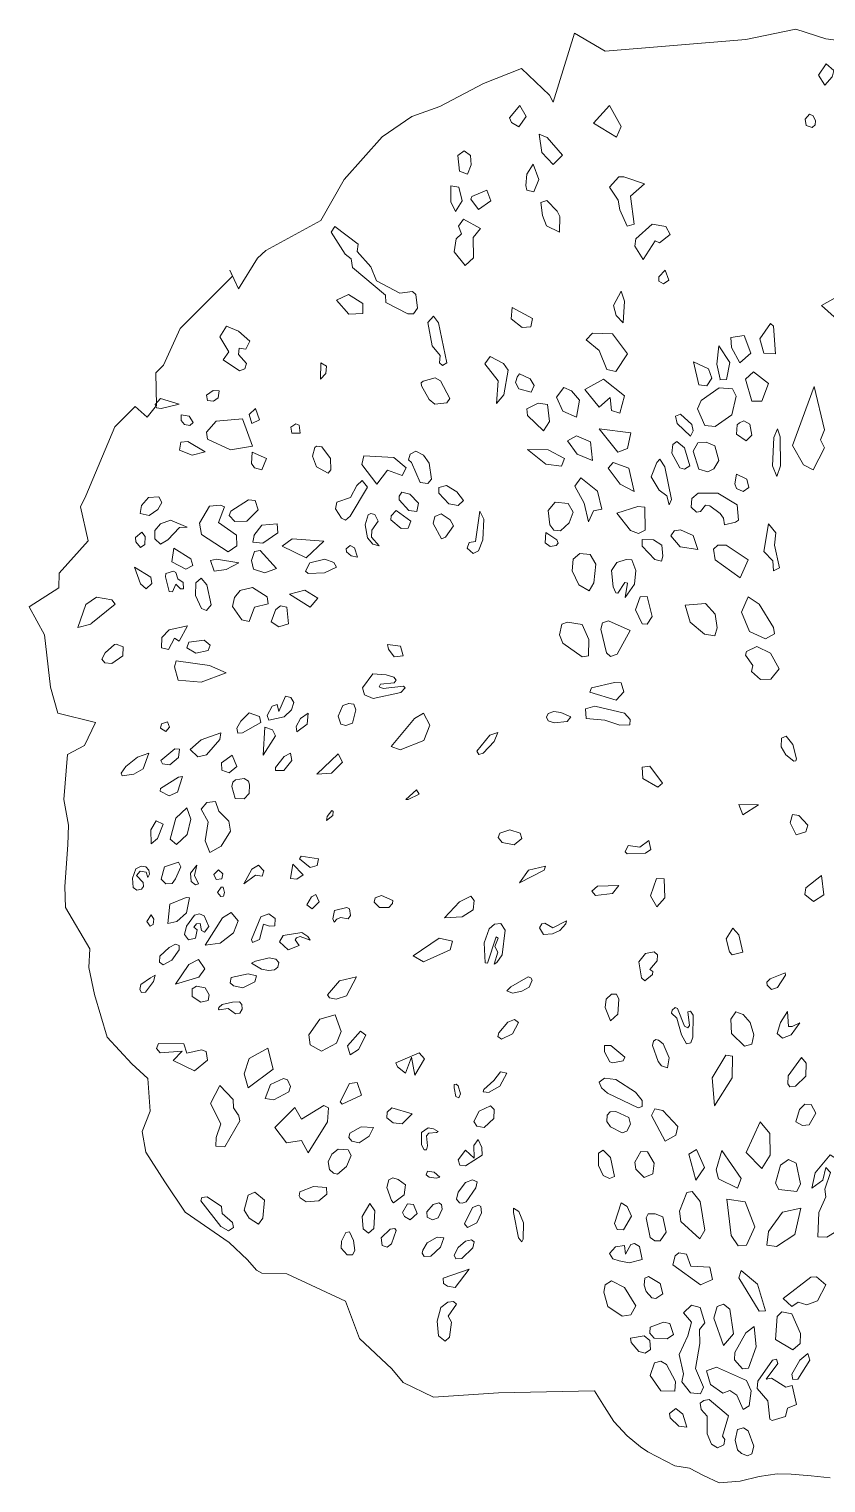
# Model space of a CAD drawing. Header units: millimetres. Extents: x -63086 to 144078, y -129912 to 13382.
# Drawn here: x 54653 to 55206, y -60663 to -59653 of the extents above; entities that cross this region are included whole.
import ezdxf

# ---------------------------------------------------------------- set-up
doc = ezdxf.new("R2010")
doc.units = ezdxf.units.MM
doc.layers.get('0').update_dxf_attribs({"lineweight": 0})
doc.layers.add('観葉植物', color=92, linetype='Continuous', lineweight=9)

# ---------------------------------------------------------------- blocks, each defined once
blk = doc.blocks.new('樹木平面（CAD素材.com）3d256fe8')
at = {"color": 0, "linetype": 'ByBlock', "lineweight": -2}
for points in [[(33.6, -491.8), (20.4, -490.4), (6.6, -489.2), (-3.1, -489.1), (-15.7, -490.8), (-28.9, -494.2), (-43.6, -495.4), (-54.3, -490.3), (-64.1, -485.1), (-74.4, -483.4), (-93, -473.8), (-98.2, -470.4), (-107.5, -462.6), (-116.7, -452.8), (-123.1, -442.6), (-130.2, -431.3), (-196.8, -432.8), (-242, -435.9), (-263.1, -425.6), (-271, -416.2), (-293.4, -395), (-303.2, -369.2), (-343.8, -350.1), (-361.2, -349.7), (-365, -347.5), (-371.1, -340.4), (-383.8, -328.3), (-414.4, -307.2), (-428.7, -286.2), (-441.8, -265.6), (-444.3, -251.3), (-438.8, -237.2), (-440.5, -214.4), (-451.5, -204.3), (-468.6, -185.7), (-477.4, -156), (-481.3, -137.2), (-480.7, -124.3), (-497.5, -95.7), (-498.1, -81.1), (-495.9, -52.2), (-495.6, -38.5), (-498.8, -20.7), (-496.1, 10.7), (-484.3, 16.9), (-476.7, 33), (-502.9, 39.4), (-508.1, 57.5), (-512.1, 93.9), (-522.9, 113.3), (-502.2, 126.5), (-501.9, 136.6), (-481.9, 159.2), (-487.2, 182.8), (-483.4, 190.4), (-463.4, 238.3), (-449.1, 252.4), (-440.8, 245.1), (-434.3, 253.2), (-434.8, 275.7), (-429.6, 281.2), (-417.9, 306.6), (-381.7, 343), (-383.4, 347.2), (-377.5, 334.2), (-364.2, 355.4), (-358.5, 360.7), (-320.3, 381.7), (-304.1, 410), (-277.7, 439.7), (-256.9, 453.9), (-237.6, 460.8), (-207.2, 476.7), (-180.8, 487.2), (-161.3, 468.7), (-158.8, 463.9), (-144, 511.7), (-122.6, 499.3), (-24.9, 507.3), (9.7, 514.6), (30.5, 507.8), (53.8, 504.8)], [(35.1, 481.4), (29.9, 475.6), (25.4, 482.5), (30.9, 490.5), (36.2, 485.9), (35, 481.3)], [(61.2, 382.1), (69.8, 374.6), (70.3, 370.8), (63.5, 360.6), (65.9, 343.9), (56.6, 336.2), (57.8, 320.2), (56.3, 314.7), (52.9, 313.1), (45.3, 318.1), (36.3, 314.6), (27.6, 322.6), (37.1, 327.8), (48.5, 330.5), (53.1, 351.2), (60.1, 364.4), (59.7, 375.8), (48.9, 376.5), (56.4, 390.4), (59.2, 390.1), (61.3, 382.2)], [(-43.1, 271), (-38.4, 271.1), (-36, 283), (-43.7, 294.6), (-45.1, 281.9), (-42.9, 271.4)], [(-183.6, 273.4), (-185, 269), (-182.7, 264.7), (-174.1, 262.4), (-172, 267.1), (-174.8, 271.7), (-182.3, 275), (-183.6, 273.3)], [(-391.3, 171.9), (-378.9, 163.1), (-378.5, 155.7), (-384.5, 151.4), (-403.2, 163.6), (-404.5, 171.3), (-397.5, 183.2), (-389.9, 183.9), (-387.2, 182.6), (-391.3, 171.9)], [(-435.5, 166.4), (-435.5, 160.5), (-431.5, 156.8), (-426.4, 159.7), (-418.3, 168.4), (-413.1, 168.7), (-424.7, 173.5), (-431.5, 171), (-435.5, 166.2)], [(-366.7, 162.8), (-361.2, 170), (-350.5, 171), (-350.2, 164.7), (-360.4, 157.4), (-367.4, 158.2), (-366.6, 162.9)], [(-164, 164.9), (-156.2, 159.9), (-155.4, 157.4), (-156.7, 155.8), (-161, 155.2), (-164.3, 157.8), (-164, 164.8)], [(-74.5, 166.2), (-77.1, 162.6), (-70.7, 155), (-58.3, 153), (-61.5, 162.8), (-70.3, 166.8), (-74.6, 166.1)], [(-107.1, 129.7), (-108.8, 119.8), (-102.3, 128.9), (-101.3, 138.5), (-104.1, 146), (-108.1, 146.2), (-114.7, 144.1), (-118.2, 138.6), (-117.2, 127.1), (-115.4, 123), (-113.9, 122.8), (-109.1, 130.1), (-107, 129.8)], [(-376.5, 124.7), (-367.6, 126.7), (-357.4, 120.2), (-356.7, 115.4), (-366.2, 113), (-370, 103.1), (-375.2, 104.3), (-381.6, 113.4), (-380.1, 119.7), (-376.2, 124.7)], [(-479.9, 101.4), (-463, 115.1), (-465.4, 118.1), (-476.1, 120), (-483.5, 114.9), (-489, 99), (-479.9, 101.3)], [(-351.5, 111.7), (-354.8, 102.8), (-349.3, 99.3), (-342.7, 101.4), (-343.9, 113), (-348.3, 114), (-351.5, 111.4)], [(-125.7, 97.8), (-121.7, 81.3), (-118.9, 78.8), (-114.3, 80.4), (-105.4, 96.8), (-120.3, 103.5), (-124.5, 102.2), (-125.7, 97.8)], [(-300.9, 46.2), (-297.3, 45.6), (-296, 41.6), (-298.3, 32.4), (-302.8, 30.7), (-306.3, 31.7), (-308.1, 37.4), (-304.9, 44.6), (-300.8, 46.2)], [(-195.1, -106.7), (-192.2, -111.3), (-194.3, -128.6), (-197.9, -133.8), (-199.8, -134.9), (-197.3, -126.7), (-199.3, -122.7), (-197.1, -116.9), (-198.5, -116.1), (-204.4, -134.4), (-206.1, -134), (-206.8, -120.2), (-203.2, -110.4), (-199.6, -107.2), (-195.1, -106.8)], [(-188.3, -150.8), (-176.1, -143.8), (-174.4, -144.5), (-173.5, -146.1), (-175.5, -151), (-180.6, -153.7), (-187, -155.2), (-190.9, -153.5), (-188.3, -150.8)], [(-46.8, -233.3), (-34.4, -214), (-34.2, -199), (-38.8, -198.3), (-48.4, -214), (-46.8, -233.2)], [(4.2, -218.1), (5.6, -220.1), (9.5, -219.8), (16.8, -212.9), (17, -203.7), (13.7, -199.8), (4.5, -212.6), (4.2, -218.2)], [(-203.2, -223.9), (-195.9, -219.8), (-191.1, -210.8), (-195.4, -209.8), (-200, -215.9), (-206.9, -222.1), (-207.5, -223.6), (-203.2, -224.1)], [(-377.5, -239.5), (-376.4, -243.9), (-386.8, -262), (-393.2, -261.4), (-393, -255.5), (-389.6, -246), (-396.9, -231.9), (-390.5, -219.2), (-381.1, -229), (-381, -234.8), (-377.6, -239.6)], [(-119.8, -283.8), (-116.1, -282.4), (-119.1, -269.4), (-124.2, -264.2), (-127.4, -266.2), (-127.4, -274.8), (-124.2, -281.9), (-119.7, -283.9)], [(4.7, -270.7), (-1, -274.7), (-4.3, -287.1), (-2, -291.6), (10.5, -292.9), (13, -287.6), (9.9, -273.3), (4.7, -270.7)], [(-262.2, -310.2), (-258.2, -312.7), (-253.4, -308.3), (-255.9, -302), (-260.1, -301.5), (-263.4, -307.4), (-262.1, -310.2)], [(-217.2, -346.9), (-235.3, -353.2), (-235.1, -356.8), (-232.2, -358.8), (-227, -359.6), (-217.1, -346.9)], [(-91.8, -391.1), (-88.7, -394.7), (-79.7, -395.3), (-75.2, -392.2), (-77.8, -384.6), (-82.2, -383.6), (-91.5, -387.1), (-91.7, -391.2)], [(-44.6, -471), (-40.2, -468.9), (-39.5, -465.2), (-41.3, -463), (-37, -448.8), (-50.5, -437.4), (-54.2, -438), (-56.7, -440), (-56.1, -444.4), (-51.9, -449.1), (-51.9, -461.2), (-48.9, -468.4), (-44.6, -471)]]:
    blk.add_lwpolyline(points, dxfattribs=at)
for points in [[(-182.7, 446.8), (-177.6, 453.8), (-182, 461.5), (-189.2, 453), (-187.8, 449.6)], [(-119.6, 461.6), (-111.6, 447), (-114.8, 439.6), (-130.7, 449.3)], [(23.5, 450.8), (23.1, 448), (21, 446.2), (16.9, 447.6), (16.2, 452.1), (19.3, 455.6), (21.7, 454.4)], [(-166.8, 428.8), (-158.9, 420.6), (-152.4, 427), (-163, 439.2), (-168.5, 441.5)], [(-220.7, 430.1), (-216.2, 426.8), (-215.7, 420.3), (-218.3, 413.8), (-223.9, 415.9), (-225, 426.7)], [(-172.2, 401.6), (-168.8, 410.1), (-172.7, 420.8), (-177.2, 413.8), (-177.8, 405.9), (-177.2, 402.7)], [(-229.9, 394.7), (-226.6, 387.8), (-222.1, 395.3), (-224.3, 404.8), (-229.9, 405.6)], [(-95.4, 407), (-105.2, 398.6), (-102.6, 379.1), (-107.5, 377.8), (-112.6, 389), (-113.7, 395.8), (-119.8, 404.8), (-113.2, 412), (-109.7, 412)], [(-204.8, 402.7), (-202.2, 395.3), (-210.6, 389.3), (-216, 396.4), (-215.3, 398.2)], [(-163.3, 395.6), (-156.1, 388.1), (-154.2, 384.3), (-154.4, 373.5), (-163.5, 378), (-166.3, 385.1), (-167.4, 394.2)], [(-253.1, 320.7), (-254.3, 330.2), (-256.5, 332.2), (-265.3, 331.2), (-281.5, 339.8), (-285.6, 349.4), (-295, 360.2), (-294.3, 365.3), (-310.4, 377.5), (-313.1, 373.6), (-303.4, 358.3), (-299.2, 355.1), (-298.2, 349), (-275.2, 329.7), (-275, 324.7), (-259.9, 316.8), (-255.8, 316.9)], [(-209.3, 376.1), (-214.3, 369.9), (-214.1, 355.6), (-219.9, 350.3), (-227.5, 359.8), (-226.1, 368.9), (-222.5, 372.4), (-224.7, 377.7), (-221.1, 382.5)], [(-90, 379.1), (-80.5, 377.4), (-77.6, 371.9), (-84.9, 366), (-88, 367.6), (-96.2, 354.5), (-102.1, 363.8), (-101.5, 369)], [(-85.5, 342.4), (-85.4, 339.5), (-82.1, 337.7), (-78.5, 340.1), (-81.1, 347.2)], [(-291.1, 324), (-291.1, 317), (-300.7, 316.5), (-309.3, 326.2), (-301, 330.2)], [(-110.3, 310.5), (-109.2, 325.6), (-111.6, 332.5), (-117, 322.6), (-115, 315.6)], [(-238.4, 310.6), (-232.8, 282.8), (-235.7, 281), (-237.8, 282.7), (-237.3, 287.9), (-242.9, 294.5), (-246, 310.8), (-241.9, 315.2)], [(-173.2, 313.5), (-174.3, 307.8), (-180.3, 307.2), (-187.9, 313.3), (-187.2, 321.1)], [(-376.7, 277.3), (-373.1, 278.5), (-371.9, 282.4), (-377.4, 288.6), (-376.9, 293), (-372.4, 292.3), (-369.6, 297.9), (-377.5, 304.7), (-385.8, 308.3), (-390.3, 300.8), (-384.1, 290.4), (-388.1, 284.8)], [(-117.7, 303), (-107.2, 288.9), (-115.2, 276.8), (-121.5, 278.1), (-126.8, 291.4), (-135.9, 298.7), (-131.4, 303.3)], [(-15.3, 299.4), (-12.5, 289.5), (-4.4, 288.9), (-5.8, 308.2), (-7.9, 310.1)], [(-29.1, 282.7), (-21.6, 289.5), (-26.2, 301.8), (-35.3, 300.4), (-35, 293.4)], [(-193, 260.6), (-198.1, 254.4), (-197, 270.3), (-206.2, 282), (-202.7, 287.2), (-193.4, 282.3), (-190, 277.6)], [(-48.5, 272.1), (-50.8, 278.6), (-61.3, 283.4), (-57.7, 267.4), (-52, 266.8)], [(-316.2, 280.4), (-316.7, 275.4), (-320.4, 271.5), (-320.3, 282.8)], [(-20.7, 256.2), (-13.9, 256.1), (-9.3, 268.3), (-19.7, 276.6), (-25.1, 271.5)], [(-395, 263.5), (-390.8, 263.2), (-391.6, 258.5), (-394.9, 256.1), (-398.9, 256.6), (-399.6, 260.3)], [(-250.4, 266.8), (-245, 257.3), (-241, 254), (-232.8, 254.9), (-230.6, 258), (-237, 270.3), (-240.7, 272.3), (-249.2, 270), (-250.6, 268.9)], [(-140.6, 256.7), (-142.5, 244.9), (-152.2, 249.1), (-156.4, 259), (-151.5, 265.7), (-146.1, 263.2)], [(-126.8, 251.9), (-119.3, 258.7), (-118.4, 249.6), (-112.4, 247.8), (-109.2, 259.9), (-123.8, 271.5), (-136.9, 264.2)], [(-53.4, 239.1), (-46.2, 238.6), (-34.8, 246.7), (-31.7, 259.7), (-34.2, 264.8), (-43.6, 265.4), (-55.9, 256.5), (-58.5, 250.8)], [(15.2, 211.9), (21.9, 208.4), (29.7, 223.8), (26.8, 229.2), (29.7, 236.3), (22.4, 266.3), (7.5, 225.3)], [(-418.7, 254.1), (-431.6, 257.9), (-435.3, 253.8), (-434.5, 251.4), (-431.2, 251.1)], [(-169.2, 254.8), (-162.7, 253.7), (-161.4, 242), (-165.5, 235.6), (-176.6, 246.2), (-177.1, 250.7)], [(-408.8, 241.3), (-411.6, 245.6), (-417.3, 246.7), (-417.3, 242.6), (-414.9, 239.9), (-411.2, 239.1)], [(-367.6, 224.9), (-383, 222.2), (-398.9, 229.8), (-399.7, 234.6), (-393, 242.3), (-374.7, 243.8)], [(-368.1, 240.5), (-362.8, 243.1), (-365.5, 251), (-370, 246.9)], [(-70.3, 247), (-62.6, 239.9), (-61.5, 235.6), (-63.4, 231.9), (-72.7, 240.5), (-73.9, 245.6)], [(-341.1, 238), (-340.4, 233.8), (-334.5, 233.9), (-335.2, 239.4), (-337.5, 240.4)], [(-114, 220.8), (-107.2, 223.3), (-104.9, 234.1), (-126.8, 237)], [(-26.3, 242.4), (-22.1, 240.2), (-20.9, 232.5), (-24.8, 228.5), (-31.4, 233.2), (-30.9, 239.6), (-29.3, 241.1)], [(-0.9, 211.3), (-3.5, 203.7), (-6.5, 211.3), (-5.5, 230.8), (-3, 237), (-1.2, 231.3)], [(-418.5, 222), (-409.5, 218.5), (-400.5, 221), (-412.7, 228), (-417.4, 227.6)], [(-319.6, 224.4), (-313.4, 216.3), (-313.3, 208.4), (-315.1, 206.2), (-323.3, 210.5), (-326.1, 217.8), (-324.4, 224), (-323.3, 224.8)], [(-153.1, 211), (-163.9, 212.3), (-176.7, 222.5), (-162.4, 222.3), (-151, 216.4)], [(-142.6, 232), (-132.9, 227.8), (-131.5, 215), (-142.1, 219.4), (-148.8, 228.5)], [(-67.7, 208.8), (-63.8, 211.1), (-67.6, 223.8), (-73, 228), (-75.6, 226.1), (-76.3, 219.9), (-70.9, 209.8)], [(-51.4, 207.1), (-47.1, 209), (-43.7, 215), (-46.4, 225.2), (-52.6, 227.7), (-58.4, 227.1), (-61.6, 221.3), (-57.6, 208.9)], [(-368.5, 212.8), (-366.3, 209.7), (-361.1, 208.5), (-358, 216.3), (-368, 220.8)], [(-281.3, 198.4), (-274, 208.2), (-263.8, 204.4), (-260.9, 209.9), (-269.5, 217), (-290.3, 218.1), (-291.7, 212.1)], [(-254.3, 221.3), (-249, 218.6), (-245, 213.1), (-243.3, 202), (-246, 199), (-251.2, 199.7), (-257.3, 213.5), (-259.4, 215.4), (-258.2, 219.4)], [(-120.6, 209.6), (-112.2, 198.4), (-102.6, 193.4), (-106.2, 209.6), (-117.2, 213.5)], [(-78.3, 184.2), (-76.5, 187.7), (-81.2, 210.5), (-84.7, 215.9), (-86.9, 213.6), (-90.7, 203.5), (-85.2, 194.2), (-79.8, 190.4)], [(-137.4, 185.3), (-134.3, 172.3), (-130.9, 180), (-125.1, 181.1), (-128, 193.6), (-139.5, 202.8), (-143.7, 197.1)], [(-32.6, 198.8), (-31.4, 195.4), (-26.9, 193.4), (-22.9, 196.1), (-24.3, 201.9), (-31.4, 205.4)], [(-287.8, 196.3), (-291.6, 201.1), (-295.2, 197.6), (-299.6, 189.3), (-309, 185.9), (-310, 181.4), (-305.8, 174.8), (-303, 173.5), (-299.8, 176.2)], [(-259.1, 180.2), (-253.5, 179.5), (-252.3, 185.2), (-258.3, 191.5), (-263.9, 192.9), (-265.9, 190.2), (-265.9, 187.6)], [(-233, 197.6), (-225.7, 193.2), (-221.2, 187), (-224.9, 183.7), (-231.3, 184.9), (-238.3, 192.2), (-238.3, 196.2)], [(-32.1, 172), (-30.1, 173.4), (-31.1, 184.1), (-44.4, 192.3), (-58, 192.2), (-62.5, 188.5), (-62.9, 182.5), (-59.2, 178.9), (-56.5, 179.4), (-53.1, 183.9), (-50.1, 183.3), (-42.7, 178), (-40.4, 174.8), (-39.9, 170.3)], [(-439.9, 189.1), (-432.8, 189.7), (-430.7, 185.8), (-433.5, 180.9), (-439.5, 176.6), (-445.7, 178), (-444.7, 183.7)], [(-370.4, 187.6), (-365.9, 187.2), (-363.7, 180.7), (-371.7, 172.7), (-379.9, 172.6), (-383.9, 176.8), (-382.7, 179.6)], [(-158.3, 166.4), (-153.8, 166.1), (-147.7, 171.7), (-144.9, 179.1), (-148.4, 185), (-157.4, 185.9), (-162.3, 180.2), (-161.1, 170.2)], [(-95, 166.4), (-95.2, 182.4), (-100, 183), (-114.5, 178.3), (-105, 166.2), (-99.6, 164.2)], [(-289.4, 170.1), (-287.8, 161.1), (-284.1, 156.8), (-279.7, 155.6), (-285.1, 161.6), (-284.7, 166.5), (-280.4, 172.8), (-282.6, 177.3), (-285.5, 178.1), (-287.4, 177.1)], [(-264.5, 167.7), (-259.5, 168), (-257.6, 172.8), (-267.9, 180.1), (-271.3, 176.5), (-271.5, 173.7)], [(-228, 169.4), (-230.4, 173.6), (-236.7, 177.8), (-241, 175.9), (-242.2, 171.2), (-236.3, 160.4), (-233.6, 161.6)], [(-207.1, 174.2), (-207.6, 159.7), (-210.8, 152.1), (-214.5, 150.2), (-218.5, 154), (-217.2, 158), (-212.8, 158.7), (-209.8, 179.7)], [(-445.4, 154.5), (-442.4, 156.6), (-442.2, 162.1), (-444.5, 165.1), (-448.9, 161.4), (-448.8, 158.3)], [(-4.1, 164.7), (-5, 156), (-1.7, 140.3), (-5.8, 138.2), (-6.2, 145.2), (-12.4, 151.7), (-9.3, 171)], [(-410.5, 146.7), (-409.2, 142), (-414.1, 139.5), (-423.8, 144.6), (-422.4, 154)], [(-351, 139.8), (-359.2, 136.9), (-366.9, 139.4), (-368.5, 145.4), (-366.2, 151.7), (-362.3, 152.4)], [(-318.2, 158.9), (-340.2, 160.5), (-347.1, 155.5), (-330.4, 147.4)], [(-299.9, 155.8), (-296.9, 154.3), (-294.8, 147.8), (-299.1, 148.6), (-302.4, 151.4), (-302.6, 153.5)], [(-88.3, 146.2), (-83.6, 144.9), (-82.6, 148.4), (-83.3, 156), (-89.1, 159.7), (-97.1, 160.1), (-96.9, 155.5)], [(-28.8, 133.3), (-23.4, 146), (-38.7, 156), (-44.5, 156), (-47.5, 153.4), (-46.2, 145.9)], [(-394.3, 138), (-386.1, 139.1), (-377.1, 143.7), (-392.8, 146.4), (-396.8, 145.4)], [(-327.9, 143.9), (-317.4, 146.4), (-311.1, 144), (-309.3, 140.8), (-317.6, 136.8), (-329.1, 136.5), (-330.9, 138.1)], [(-130.6, 130), (-129.1, 142.9), (-133.1, 149.5), (-140.4, 150.3), (-145, 146.3), (-145.7, 138.3), (-141.1, 128.5), (-133.9, 124.4)], [(-449.7, 140.7), (-438.4, 133.9), (-437.6, 129.4), (-441.5, 125.8), (-445.4, 129.2)], [(-425.5, 123.8), (-423.2, 123.6), (-421, 129), (-417.8, 125.8), (-415.7, 125.7), (-415.9, 130.1), (-419.6, 132.8), (-420.9, 137), (-422.5, 138.1), (-427.8, 136.3), (-428.1, 134.1)], [(-407.3, 121.1), (-403.2, 112.2), (-399.6, 110.8), (-396.3, 114.7), (-399.4, 128.6), (-403.4, 133.1), (-407, 130)], [(-331.4, 124.9), (-322.2, 119.3), (-327.7, 113), (-342.1, 122)], [(-93.5, 101.1), (-90.1, 106.5), (-93.5, 120.4), (-98.4, 120.1), (-101.6, 111.2), (-97.1, 101.5)], [(-52.9, 115.6), (-46.3, 108.2), (-44.8, 98.6), (-46.4, 93.1), (-53.8, 94.2), (-63.6, 102.6), (-67.1, 114.3)], [(-5.1, 94.4), (-5.7, 98.8), (-15.8, 115.2), (-23.3, 120.1), (-27.9, 109.6), (-22.4, 96.1), (-11.2, 91)], [(-134.2, 79.1), (-134, 90.5), (-138.6, 101), (-148.8, 102.6), (-152.9, 101.2), (-154.5, 93.7), (-152, 88.1), (-138.7, 78.5)], [(-425.6, 97.2), (-412.8, 100), (-418.7, 89.4), (-421.8, 91.5), (-426, 83.5), (-430.8, 84.7), (-430.6, 92)], [(-457.5, 85.5), (-457.8, 79.2), (-465.4, 73.8), (-470.3, 74.4), (-472.3, 76.9), (-470.1, 81.3), (-463.5, 87.1), (-462.3, 87.4)], [(-401.2, 90.2), (-397, 86.5), (-398.6, 83), (-407.1, 81), (-413.3, 84.8), (-411.9, 88.8)], [(-269.2, 78.5), (-263.1, 79.3), (-264.8, 86), (-273.8, 87), (-273.3, 83.9)], [(-20, 72.5), (-21, 68.3), (-14.8, 62.7), (-7.5, 62.9), (-1.8, 70.1), (-7.9, 81.1), (-17.3, 85.7), (-24.6, 82.1), (-25.3, 79.6)], [(-419.3, 62.2), (-403.3, 61), (-386.1, 67.5), (-397.5, 72.6), (-420.8, 75.7), (-421.9, 71.6)], [(-262.8, 58.2), (-261.7, 56.9), (-264.6, 53.8), (-283.8, 49.5), (-290, 52.1), (-291.3, 57), (-284.2, 66.6), (-274.8, 66), (-269.4, 64.3), (-267.8, 62.2), (-269.2, 60.4), (-278.7, 59.5), (-279.6, 57.6), (-277, 56.6)], [(-116.1, 60.7), (-111.6, 60.5), (-109.7, 54.3), (-115, 48.5), (-133.4, 53.9), (-132.3, 56.9)], [(-344.8, 51.3), (-341.1, 50.3), (-338.9, 46.8), (-340.7, 41.7), (-345.6, 36.9), (-356.3, 34.4), (-357.6, 37.8), (-354.1, 44.3), (-350.5, 45.3), (-349.5, 40.6)], [(-146.5, 36.9), (-149.2, 33.7), (-158.2, 32.7), (-162.2, 34.1), (-163.5, 36.5), (-162.2, 39.1), (-158.3, 40.5), (-153.5, 39.8)], [(-109.2, 39.4), (-105.3, 34.9), (-105.6, 31.3), (-112.5, 31.1), (-123, 34.6), (-136, 35.7), (-136.4, 42.3), (-129.8, 44.3)], [(-431.6, 29), (-428, 26.7), (-425.3, 29.7), (-426.7, 33.4), (-430.8, 31.9)], [(-377.8, 25.4), (-374.6, 25.8), (-361.8, 32.9), (-362.8, 37), (-370, 39.5), (-375.8, 33.9), (-378.5, 28.9)], [(-334.3, 35.6), (-329, 39.3), (-329.7, 31.7), (-336.9, 26.5), (-337.4, 30.1)], [(-255.1, 35.7), (-248.9, 39.3), (-244.6, 31.1), (-248.7, 20.5), (-265.1, 13.9), (-271.4, 16.3)], [(-405.7, 9.1), (-399.6, 10.5), (-390.3, 21.1), (-389.8, 25.8), (-403.3, 20.9), (-410.9, 14.1)], [(-359.1, 29.6), (-353.8, 27.9), (-351.8, 23.7), (-360.2, 10.3)], [(-197.2, 25.9), (-199.9, 19.7), (-207.4, 11.6), (-210.5, 10.7), (-211.8, 12.9), (-202.9, 24.2)], [(3.1, 23.5), (7.6, 17.6), (10.3, 7.6), (9.8, 6.3), (8.3, 6.1), (2.7, 10.4), (-0.4, 16), (-0.2, 22)], [(-447.7, 8.9), (-439.8, 11.5), (-443.6, 0.8), (-450.2, -2.9), (-458.2, -4.1), (-458.9, -2.4), (-455.7, 2.4)], [(-421.7, 14.6), (-418.3, 14.4), (-419.1, 8.6), (-425.2, 3.5), (-430.2, 4.2), (-431.4, 6.4)], [(-389.2, 4.9), (-381.8, 10.2), (-378.5, 2.3), (-383.8, -2.1), (-389.1, -0.3)], [(-345.8, 9.3), (-341.2, 11.7), (-340.3, 6.5), (-346, -0.5), (-351.7, -0.5), (-351.7, 1.7)], [(-308.2, 11.2), (-305.2, 5.4), (-312.7, -2.4), (-322.9, -3)], [(-96.5, -6.1), (-86.2, -12.1), (-82.8, -9.3), (-91.7, 2.6), (-97, 1.9)], [(-419, -5.1), (-416.3, -4.6), (-419.8, -15.6), (-425.7, -18), (-431.8, -14.9), (-431.6, -12.9)], [(-373.4, -5.9), (-370.4, -7.8), (-369.8, -10.3), (-369.9, -16.5), (-373.4, -20.1), (-379.8, -19.8), (-382.1, -11.6), (-381.4, -8.6), (-379.6, -6.9)], [(-253.7, -13.9), (-251.9, -16.9), (-259.5, -20.5), (-261.1, -20.5)], [(-413.4, -26.5), (-410.6, -34.2), (-413.1, -45), (-420.4, -51.9), (-424.9, -48.2), (-420.9, -33.6)], [(-393.4, -22.1), (-391, -28.6), (-384.2, -35.7), (-382.9, -42.7), (-389.4, -53.1), (-397.4, -57.4), (-400.5, -49.3), (-398.4, -36.1), (-403.3, -27.2), (-399.4, -22.7)], [(-316.2, -35.2), (-312, -31.8), (-311.6, -29), (-312.6, -28.2), (-315.8, -32.5)], [(-27, -31.2), (-16.1, -24.4), (-29.8, -24.1)], [(-433.8, -47.6), (-429.8, -37.8), (-434.7, -35.4), (-438.3, -41.7), (-438, -51.4)], [(5.8, -36.8), (10, -45.2), (16.7, -43.1), (18, -38.5), (11.8, -31.8), (7.4, -31)], [(-194.2, -50.5), (-186, -52.2), (-180.6, -47.6), (-181.7, -44), (-188.9, -41.7), (-195.9, -43.9), (-197.1, -47)], [(-94.7, -57.8), (-90.9, -55.4), (-92.3, -49.1), (-98.7, -53.7), (-106.7, -52.5), (-108.9, -57), (-107.4, -58.4)], [(-321.9, -61.8), (-322.8, -66.4), (-327.7, -67.8), (-335.1, -61.9), (-334, -60)], [(-444.9, -82.9), (-443.4, -81), (-443.7, -78.2), (-448.2, -73.4), (-445.7, -70.4), (-441.5, -71), (-440.4, -74.8), (-439.3, -72.5), (-439.7, -69.6), (-441.8, -67.3), (-445.1, -66.8), (-448.7, -68.7), (-451.1, -75.3), (-450.7, -81.7), (-448.1, -83.6)], [(-417.5, -67.3), (-419, -64.1), (-428.8, -67.3), (-431.2, -75.9), (-427.8, -79.2), (-423.4, -78.9), (-421.1, -75.7)], [(-407.9, -73.4), (-405.1, -79.1), (-407.3, -79.8), (-410.3, -77.5), (-410.8, -71.8), (-406.4, -66.2)], [(-393, -76.2), (-389.1, -75.7), (-388.4, -72.3), (-391.3, -69.4), (-394.5, -72.8)], [(-368.1, -68.9), (-363.5, -66.3), (-359.8, -70.2), (-361, -73.9), (-365.6, -73.2), (-373.7, -79.1)], [(-332.4, -73), (-337, -76), (-341.3, -75.4), (-339.6, -65.6)], [(-165, -69.8), (-164.1, -66.8), (-175.9, -69.8), (-182.2, -78.5)], [(-129.5, -87.2), (-117.7, -85.9), (-113.1, -80.4), (-128, -80.8), (-131.9, -84.2)], [(-91.3, -87.5), (-86.7, -95.1), (-81.2, -88.9), (-81.7, -75.7), (-87.1, -75.5)], [(27.7, -73.3), (29.1, -86.9), (22.1, -91.4), (15.9, -86.5), (16.8, -81.9)], [(-426.4, -106.7), (-420.2, -105.3), (-413.6, -99.3), (-411.5, -89), (-413.8, -88.7), (-425.2, -93.4)], [(-387.2, -85.1), (-387.8, -87.8), (-389.8, -88), (-391.9, -85.2), (-389.4, -81.5), (-388.1, -81.5)], [(-329.9, -93.8), (-326.3, -96.6), (-321.3, -91.7), (-323.8, -86.7), (-326.6, -88.2)], [(-283.2, -92), (-279.4, -95.6), (-272.9, -95.6), (-270.5, -92.9), (-270.3, -90.8), (-278.1, -87.3), (-282.5, -89)], [(-234.3, -102.8), (-222.1, -102.2), (-214.5, -97.3), (-213.7, -90.7), (-216.1, -87.7), (-223.8, -91.6)], [(-438.2, -100.8), (-436.2, -103.8), (-436.6, -107.4), (-438.8, -108.5), (-441.1, -105.3)], [(-413.6, -108.7), (-415, -114.3), (-412.1, -118), (-407.3, -116.9), (-406.1, -111.2), (-408.5, -109.3), (-406.7, -106.9), (-404.1, -106.8), (-403.1, -111.6), (-401, -112.7), (-398.1, -108.8), (-401.3, -101.5), (-404.5, -100), (-408.1, -101)], [(-388.6, -102.8), (-382.6, -99.1), (-377.6, -104.9), (-380.8, -113.2), (-390.2, -120.3), (-400.5, -121.8)], [(-361.9, -102.2), (-356.3, -100), (-352, -103.3), (-352.2, -108.4), (-355.8, -108.5), (-360.1, -107.1), (-362.8, -117.8), (-367.7, -120), (-368.5, -117.8)], [(-300.2, -96.5), (-299.7, -101.3), (-301.3, -103.6), (-306.5, -102.6), (-309.2, -103.7), (-311, -105.7), (-311.9, -103.5), (-310.8, -97.8), (-302.2, -95.6)], [(-149.6, -104.8), (-150, -106.9), (-154.2, -111.7), (-159.4, -114), (-165.6, -114.3), (-168.4, -109.8), (-166.6, -106.9), (-164.5, -106.4), (-159.1, -109.8)], [(-27.1, -126.7), (-29.9, -114.5), (-33.9, -110), (-38.7, -117.3), (-36.3, -126.5), (-34.5, -128.5)], [(-418.6, -122.1), (-418.7, -125), (-423.8, -132.1), (-429.7, -135.4), (-432.4, -133.6), (-432, -129.4), (-425.5, -123.5), (-421.2, -121)], [(-333.4, -113.1), (-329.2, -115.8), (-327.7, -118.3), (-334.6, -115.7), (-337.2, -116.6), (-338, -118.2), (-335.3, -122.1), (-343, -125.1), (-349, -119.5), (-346.3, -115)], [(-238, -116.9), (-228.7, -118.9), (-230.3, -125), (-248.9, -133.3), (-256, -129.2)], [(-365.6, -132.8), (-356.1, -130.7), (-351.4, -131.6), (-349.5, -133.8), (-350, -137), (-352.4, -139), (-356.5, -139.4), (-361.4, -138.4), (-368.5, -134.4)], [(-86.3, -128.5), (-86.5, -132.6), (-91.7, -138.8), (-89.5, -140.2), (-89.7, -142.2), (-95.2, -146.6), (-97.4, -144.5), (-99.2, -133.3), (-94.6, -127.6), (-88.6, -126.4)], [(-412, -135.3), (-405.1, -131.7), (-400.7, -138.3), (-405, -144), (-421.3, -148.8)], [(-7.1, -152.5), (-2.9, -151.3), (2.6, -142.6), (2.3, -141), (-8, -145.2), (-10.3, -147.5), (-10.1, -149.5)], [(-436.4, -147), (-442.1, -154.4), (-444.9, -154.7), (-445.9, -152.6), (-445.2, -149.2), (-438.6, -144.5), (-435.3, -142.7)], [(-406.5, -150.3), (-400.5, -151.4), (-397.7, -156.3), (-398.5, -160.3), (-403.5, -161.4), (-409.6, -157.5), (-409.6, -152.1)], [(-370.6, -141.7), (-364.8, -143.2), (-366, -147.3), (-374.5, -151.4), (-380.9, -150.1), (-383.3, -148), (-382.5, -144.3)], [(-307.2, -146.5), (-295.5, -143.9), (-302.5, -157.1), (-309.6, -159.4), (-314.2, -158.3), (-315.6, -156.2)], [(-381.5, -161.3), (-376.7, -161.2), (-375, -162.9), (-374.9, -166.3), (-376.6, -169), (-379.4, -169.5), (-384.5, -165.7), (-390.9, -166.8), (-391.3, -166.3), (-391, -165.1), (-388.8, -163.1)], [(-114, -169.7), (-113.1, -159.2), (-114.9, -155.9), (-118.3, -155.8), (-122.1, -159.3), (-122.7, -165.2), (-118.9, -174.4)], [(-306.1, -181.7), (-309.4, -189.9), (-319.7, -195.5), (-327.6, -191), (-328.6, -184), (-321, -173.1), (-310.2, -170.2)], [(-65.2, -179.2), (-64, -177.6), (-65.2, -168.1), (-63.4, -167.7), (-61.6, -170.4), (-61.8, -185.7), (-63.2, -189.6), (-66.3, -190.4), (-69.7, -184), (-73, -172.5), (-76.7, -169.1), (-76.1, -166.9), (-74.1, -165.2), (-72.4, -165.8), (-67.5, -178)], [(-20.9, -190.6), (-19.4, -184.1), (-21.9, -175.5), (-26.8, -170), (-31.9, -168.1), (-35.5, -173.2), (-35, -183.2), (-25.9, -191.9)], [(4.7, -178.3), (7.3, -178.3), (12.6, -175.8), (6.5, -184), (0.5, -186.4), (-3.2, -183.1), (-0.9, -175.6), (3.9, -167.8)], [(-299.8, -197.9), (-294, -194.3), (-289, -184.3), (-292.6, -181.5), (-301.8, -191.7)], [(-190.2, -175.3), (-185.6, -173.5), (-183, -175.6), (-187, -183.5), (-194.7, -187.1), (-197.3, -185.3), (-196.6, -182.8)], [(-434.3, -193.6), (-431.8, -196.5), (-416.5, -195.5), (-422.9, -202), (-408, -209), (-398.9, -201.7), (-399.8, -195.7), (-403.2, -194.4), (-413.2, -196.9), (-415.3, -190.3), (-432.9, -190.1)], [(-110.1, -202.2), (-109.1, -199.6), (-118.8, -191.6), (-123.1, -191.5), (-123.2, -195.8), (-119.4, -202.9), (-117.5, -203.5)], [(-85.9, -202.6), (-83.6, -205.6), (-79.5, -207.1), (-78.3, -200), (-82.5, -190.3), (-85.6, -187.7), (-87.6, -187.4), (-89.2, -188.5), (-89.7, -191.6)], [(-353.4, -207.9), (-357, -193.3), (-370, -200.6), (-373.4, -211.1), (-370.7, -221)], [(-254.9, -212.1), (-248.2, -200.8), (-251.8, -196.5), (-268.1, -203.6), (-267, -206.4), (-261.4, -210.8), (-257.3, -199.7)], [(-341.4, -220), (-342.5, -223.7), (-352.8, -229.3), (-359, -228.3), (-355.2, -218.6), (-346.2, -214.4), (-343.4, -215.4)], [(-305.4, -232.2), (-291.9, -225.9), (-295, -217.2), (-300.2, -217.8), (-306.8, -230.6)], [(-226.5, -226.9), (-224.3, -227.8), (-223.1, -225.1), (-224.9, -219.5), (-226.3, -218.4), (-227.7, -218.7), (-227.6, -220.8)], [(-99.7, -234.8), (-97, -233.9), (-97.1, -229.7), (-101.6, -223.8), (-115.3, -215.2), (-123.1, -214.3), (-126.8, -216.9), (-125.3, -221), (-121, -224.6)], [(20.5, -232.5), (23.6, -238.5), (19.1, -246.6), (14.3, -247.1), (9.7, -244.5), (12.3, -236), (15.9, -232.3)], [(-333.7, -242.6), (-318.1, -233.2), (-315, -234.8), (-315.5, -244.6), (-329, -266), (-333.6, -257.5), (-344.1, -259), (-352.2, -248.4), (-338.4, -234.6)], [(-274.4, -241.8), (-270, -245.2), (-263.8, -245.9), (-256.8, -239), (-270.9, -234.8), (-274.2, -237.7)], [(-206.8, -248.5), (-200, -242.3), (-199.8, -235.9), (-202.3, -233.3), (-210.2, -237), (-213.9, -244.2), (-211.9, -247.6)], [(-115.3, -237.3), (-106.2, -241.5), (-105.2, -246.2), (-107.6, -250.9), (-111, -252.1), (-118.9, -248), (-121.5, -244.2), (-121.4, -239.9), (-119.2, -237.6)], [(-90.6, -240.1), (-80.9, -257.9), (-73.6, -253.8), (-72.2, -247.7), (-82.6, -236.6), (-88.3, -235.5)], [(-298.8, -258), (-293.5, -259), (-286.7, -254.4), (-283.6, -248.4), (-292.2, -247.9), (-300, -252.4), (-300.7, -255.3)], [(-248.5, -263.9), (-246.9, -264), (-246.1, -261.1), (-246.9, -254.3), (-245.3, -252.3), (-239.9, -252), (-238.6, -251.2), (-242, -249.3), (-245.7, -248.7), (-250.3, -251.9), (-250.3, -260.5)], [(-8, -267.7), (-8.4, -252.7), (-15.1, -244.6), (-24.7, -265.8), (-13.8, -277)], [(-208.1, -267.7), (-208.3, -262.3), (-210.9, -256.8), (-213.9, -260.9), (-213.7, -269.8), (-219.8, -264.1), (-224.9, -271), (-223.6, -274.7), (-219.8, -275.2)], [(-314.1, -277.7), (-311.4, -280.2), (-308.6, -280.8), (-302.5, -275.6), (-299.2, -267.9), (-301.3, -263.9), (-308.1, -263.6), (-312.5, -267.1), (-315.2, -272.4)], [(-101.3, -277.5), (-95.5, -283.3), (-89.5, -280.7), (-88.6, -273.2), (-93.3, -265.3), (-98, -265.1), (-102, -272.5)], [(-59.8, -285.1), (-53.8, -276.3), (-59.2, -263.8), (-64.5, -267)], [(-41.6, -264.4), (-28.2, -284), (-30.7, -290.7), (-43.9, -284.2), (-45.6, -277.8)], [(23.2, -279.9), (33.6, -267.4), (38.6, -270.7), (39.9, -279.5), (37.3, -291.4), (43.8, -300.5), (37.8, -320.6), (31.2, -324.7), (25.1, -324.5), (25.8, -307.4), (30.7, -296.6), (29.8, -291.2), (33.9, -279.8), (30.6, -276.2), (28.5, -285), (20.8, -290.7)], [(-237.5, -282.9), (-240, -283.7), (-245, -282.9), (-247, -281.3), (-246.1, -278.8), (-241.6, -279.5)], [(-330.3, -300.1), (-321.7, -299.3), (-316, -294.7), (-316.4, -290.1), (-325.3, -289.4), (-334.7, -293.2), (-335.3, -295.9), (-334.5, -297.3)], [(-274.4, -290.2), (-271.2, -299.2), (-269.7, -300.9), (-262.4, -295.2), (-261.5, -288.3), (-266.5, -284.6), (-270.3, -283.5), (-272.9, -284.8)], [(-219.2, -300), (-212.5, -290.3), (-211.7, -286.3), (-214.9, -284.8), (-219.8, -286.7), (-224.9, -293.3), (-226, -298.2), (-224, -300.7), (-222.1, -301)], [(-389.8, -317.2), (-384.4, -320.2), (-380.9, -317.9), (-381.5, -314.4), (-388.8, -308.1), (-389.3, -303.4), (-399.1, -296.7), (-403, -297.2), (-403.7, -299.5)], [(-370, -311.5), (-363.5, -315.5), (-360.5, -311.5), (-359.4, -299), (-366.1, -293.3), (-370.7, -295.4), (-373.5, -306)], [(-290.7, -318.9), (-287, -321.8), (-283.5, -318.6), (-282.8, -306.4), (-286.1, -301.3), (-291.5, -310.4)], [(-236.3, -301.9), (-235.9, -305.1), (-238.6, -311.1), (-242.6, -312.5), (-246.3, -310.7), (-246.6, -307.1), (-242.3, -302), (-238.3, -300.8)], [(-214.8, -304), (-220.5, -315.3), (-218.3, -317.9), (-211.9, -314.8), (-208.7, -307.8), (-209.1, -303.3), (-210.7, -302.3)], [(-116.1, -315.1), (-114.4, -319.4), (-109.9, -319.6), (-104.4, -310.1), (-107.3, -303.3), (-111.5, -300.7)], [(-56.6, -299.9), (-53.4, -319.7), (-57, -325.7), (-70.1, -313.7), (-71, -306.6), (-66, -293.5), (-62.2, -293)], [(-18.8, -317.4), (-24.4, -330.3), (-30.4, -330.6), (-35.1, -323.6), (-38.1, -298.3), (-25.4, -300)], [(-182.9, -325), (-180.6, -327.8), (-179.6, -326), (-179.5, -314.7), (-182.7, -306.9), (-186.4, -304.4), (-186.3, -307.4)], [(-91.4, -324.9), (-88.1, -327.1), (-84.4, -327.3), (-80.3, -321.1), (-82.6, -310.6), (-88, -308.4), (-92.8, -308.5), (-94.1, -311.2)], [(9.1, -322.7), (-3.6, -331.2), (-10.4, -330.2), (-9.2, -320.7), (0.4, -307.3), (13.3, -304.6)], [(-298.2, -336.9), (-296.6, -334), (-297.6, -327), (-300.2, -320.9), (-302.9, -321.4), (-305.9, -327.5), (-306, -332.3), (-301.9, -336.9)], [(-268, -319.9), (-271.1, -329.2), (-274.2, -331.7), (-277.7, -330.5), (-278.4, -325), (-272, -319), (-268.9, -318.6)], [(-248.5, -338), (-243.9, -337.9), (-237.1, -331.6), (-234.8, -325.2), (-239.5, -324.6), (-246.4, -328.5), (-249.4, -333.7), (-249.9, -335.7)], [(-215.5, -326.6), (-213.8, -327.8), (-214.6, -332), (-222.2, -339.4), (-226.4, -339.6), (-227.6, -337.1), (-224.9, -331.9), (-219.8, -327.4)], [(-106.1, -342.5), (-97, -340.2), (-98.8, -331.1), (-102.3, -329), (-104.8, -329.8), (-108.5, -336.4), (-109.3, -330.5), (-115.6, -331.4), (-119.7, -336), (-117.3, -339.8), (-113, -341.2)], [(-75.8, -343.9), (-56.5, -357.8), (-48.2, -354.1), (-49.9, -345.5), (-63.3, -344.7), (-66.2, -336.4), (-71.5, -335.5), (-74.1, -337.5)], [(-82.6, -364.1), (-84.5, -356.8), (-92.6, -351.9), (-95.2, -353.2), (-95.7, -358), (-94.3, -362.3), (-90.2, -366.7), (-87.6, -367.3)], [(-15.6, -376.1), (-11.3, -375.8), (-16.8, -357.3), (-28.2, -347.8), (-29.8, -353)], [(20.2, -352.4), (24.1, -352.1), (30.6, -357.7), (24.8, -368.9), (17.3, -371.7), (11.4, -369.7), (7, -372.7), (0.9, -367.3)], [(-104.8, -378.5), (-101.5, -372.3), (-109.3, -359.7), (-118.4, -354.9), (-122.7, -357.7), (-123.7, -362.9), (-120.9, -372.8), (-110.9, -379.5)], [(-229.4, -383.7), (-230.9, -394.1), (-233.8, -396.8), (-238.5, -393.1), (-239.3, -382.9), (-236.8, -373.4), (-232, -369.8), (-228.1, -369.3), (-225.9, -371.1), (-231.8, -379.5)], [(-63.4, -432.7), (-56.5, -433.5), (-54.4, -428.8), (-60, -415.8), (-56.9, -398.4), (-57.1, -388.7), (-53.4, -384.2), (-56.8, -373.5), (-62.8, -371.8), (-68.2, -377.1), (-62.8, -383.8), (-65.3, -393.2), (-71.3, -406.2), (-68.3, -419.5), (-69.4, -425.2)], [(-47.1, -381), (-44.8, -372.7), (-40.5, -371.3), (-36, -374.7), (-33.5, -391.9), (-40.4, -400)], [(7, -377.9), (13.1, -391.5), (12.7, -398.6), (7.6, -402.8), (-4.4, -395.7), (-3.1, -379.7), (0.1, -376.5)], [(-99.2, -404), (-95, -405.2), (-91.2, -402.6), (-91.7, -396.4), (-95.6, -393.1), (-105, -394.8), (-104.7, -397.8)], [(-27.2, -416.2), (-23.1, -415.6), (-17.8, -400.9), (-19.1, -386.7), (-24.9, -391.2), (-32.7, -404.7), (-32.9, -409.9)], [(-73.9, -425), (-80.1, -413.1), (-84, -410.8), (-88.5, -412), (-91.4, -420.8), (-84.1, -431.5), (-74.3, -431.7)], [(-6.4, -410), (-16.7, -424.7), (-17.1, -429.7), (-9.8, -438.4), (-8.3, -451), (-6.7, -451.9), (2.5, -449.2), (4, -443.4), (10.2, -441), (7.2, -427.6), (2.7, -428.9), (-7.1, -422.5), (-10.9, -423.2), (-2.8, -412.5), (-3.7, -409.4)], [(7.7, -423.6), (11.2, -423.3), (19.5, -410), (18, -405.4), (12.6, -410.2), (6.9, -419.8)], [(-49.6, -426.9), (-41, -433), (-36, -431.2), (-31.3, -434.4), (-26.8, -444.3), (-22.7, -441.9), (-21.3, -431.3), (-24.4, -424.2), (-45.4, -415), (-52.3, -417.4)], [(-73.5, -443.7), (-68.8, -447.7), (-66, -456.7), (-71.5, -456), (-77.5, -450.1), (-77.9, -447.1)], [(-23.8, -476.6), (-20.7, -475.1), (-19.4, -469.9), (-23.3, -459.1), (-26.7, -457.2), (-30.7, -458.2), (-32.5, -465.7), (-30.8, -472.4), (-28.1, -474.9)]]:
    blk.add_lwpolyline(points, close=True, dxfattribs=at)

msp = doc.modelspace()

# ---------------------------------------------------------------- block references
at = {"layer": '観葉植物', "ltscale": 10}
msp.add_blockref('樹木平面（CAD素材.com）3d256fe8', (55175.6438, -60167.4028), dxfattribs=at)

doc.saveas('drawing.dxf')
